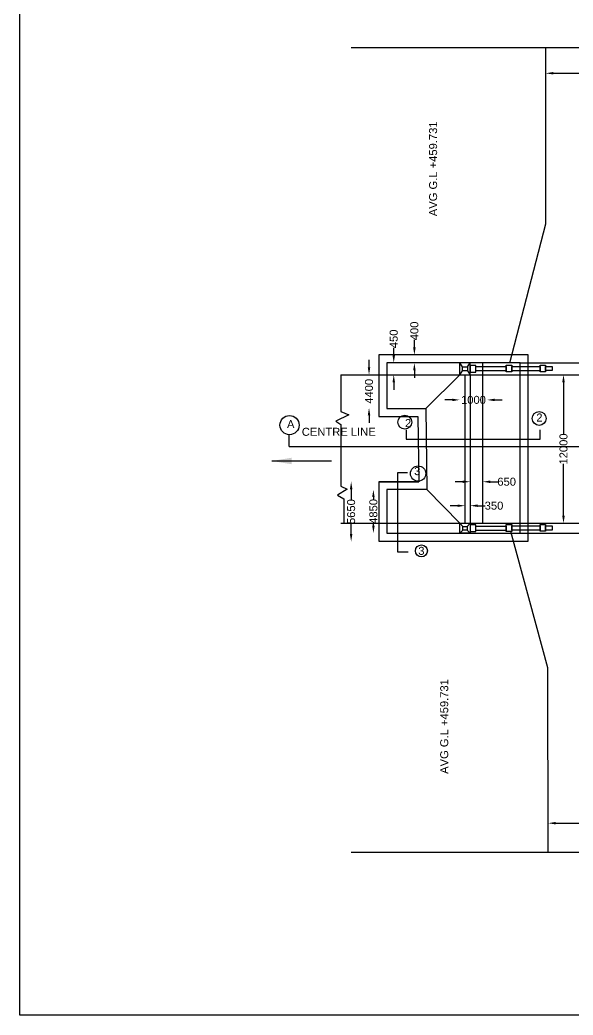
# Model space of a CAD drawing. Header units: millimetres. Extents: x 5124 to 2554707, y 2311 to 44369280.
# Drawn here: x 2437019 to 2464663, y 44291268 to 44341004 of the extents above; entities that cross this region are included whole.
import ezdxf

# ---------------------------------------------------------------- set-up
doc = ezdxf.new("R2010")
doc.units = ezdxf.units.MM
doc.header["$MEASUREMENT"] = 0
doc.layers.add('DRAWING', color=2, linetype='Continuous')
doc.layers.add('TEXT', color=7, linetype='Continuous')
doc.styles.get("Standard").update_dxf_attribs({"font": 'arial.ttf', "height": 400})
doc.dimstyles.get("Standard").update_dxf_attribs({"dimtxt": 400, "dimasz": 375, "dimexe": 0.18, "dimexo": 0.0625, "dimgap": 0.09, "dimtad": 0, "dimdec": 0, "dimzin": 0, "dimdsep": 46, "dimtxsty": 'Standard', "dimcen": 0.09, "dimse1": 1, "dimse2": 1, "dimadec": 0, "dimazin": 0, "dimtfac": 1, "dimtdec": 0, "dimtofl": 0, "dimtmove": 0, "dimatfit": 3, "dimfxl": 1, "dimtolj": 1, "dimtzin": 0, "dimarcsym": 0})

# ---------------------------------------------------------------- blocks, each defined once
blk = doc.blocks.new('*D79')
at = {"layer": 'Defpoints', "color": 0, "transparency": 16777216}
for p in [(2463298, 44338292), (2468437, 44338337), (2468437, 44338302)]:
    blk.add_point(p, dxfattribs=at)
at = {"layer": 'TEXT', "color": 0, "lineweight": -2, "transparency": 16777216}
for p, q in [((2463673, 44338337), (2465267, 44338337)), ((2468062, 44338337), (2466467, 44338337))]:
    blk.add_line(p, q, dxfattribs=at)
at = {"layer": 'TEXT', "color": 0, "transparency": 16777216}
for points in [[(2463673, 44338400), (2463673, 44338275), (2463298, 44338337)], [(2468062, 44338400), (2468062, 44338275), (2468437, 44338337)]]:
    blk.add_solid(points, dxfattribs=at)
at = {"layer": 'TEXT', "color": 0, "transparency": 16777216, "insert": (2465867, 44338337), "char_height": 400, "attachment_point": 5}
blk.add_mtext('\\A1;6585', dxfattribs=at)
blk = doc.blocks.new('*D83')
at = {"layer": 'Defpoints', "color": 0, "transparency": 16777216}
for p in [(2455700, 44323864), (2455700, 44323864), (2455700, 44323270)]:
    blk.add_point(p, dxfattribs=at)
at = {"layer": 'TEXT', "color": 0, "lineweight": -2, "transparency": 16777216}
for p, q in [((2455700, 44324239), (2455700, 44324614)), ((2455700, 44322895), (2455700, 44322520))]:
    blk.add_line(p, q, dxfattribs=at)
at = {"layer": 'TEXT', "color": 0, "transparency": 16777216}
for points in [[(2455638, 44324239), (2455763, 44324239), (2455700, 44323864)], [(2455638, 44322895), (2455763, 44322895), (2455700, 44323270)]]:
    blk.add_solid(points, dxfattribs=at)
at = {"layer": 'TEXT', "color": 0, "transparency": 16777216, "insert": (2455700, 44325064), "char_height": 400, "attachment_point": 5, "rotation": 90}
blk.add_mtext('\\A1;450', dxfattribs=at)
blk = doc.blocks.new('*D84')
at = {"layer": 'Defpoints', "color": 0, "transparency": 16777216}
for p in [(2456465, 44324262), (2456732, 44324262), (2456465, 44323864)]:
    blk.add_point(p, dxfattribs=at)
at = {"layer": 'TEXT', "color": 0, "lineweight": -2, "transparency": 16777216}
for p, q in [((2456732, 44324637), (2456732, 44325012)), ((2456732, 44323489), (2456732, 44323114))]:
    blk.add_line(p, q, dxfattribs=at)
at = {"layer": 'TEXT', "color": 0, "transparency": 16777216}
for points in [[(2456670, 44324637), (2456795, 44324637), (2456732, 44324262)], [(2456670, 44323489), (2456795, 44323489), (2456732, 44323864)]]:
    blk.add_solid(points, dxfattribs=at)
at = {"layer": 'TEXT', "color": 0, "transparency": 16777216, "insert": (2456732, 44325461), "char_height": 400, "attachment_point": 5, "rotation": 90}
blk.add_mtext('\\A1;400', dxfattribs=at)
blk = doc.blocks.new('*D85')
at = {"layer": 'Defpoints', "color": 0, "transparency": 16777216}
for p in [(2454465, 44323270), (2455348, 44323270), (2455348, 44321616)]:
    blk.add_point(p, dxfattribs=at)
at = {"layer": 'TEXT', "color": 0, "lineweight": -2, "transparency": 16777216}
for p, q in [((2454465, 44323645), (2454465, 44324020)), ((2454465, 44321241), (2454465, 44320866))]:
    blk.add_line(p, q, dxfattribs=at)
at = {"layer": 'TEXT', "color": 0, "transparency": 16777216}
for points in [[(2454403, 44323645), (2454528, 44323645), (2454465, 44323270)], [(2454403, 44321241), (2454528, 44321241), (2454465, 44321616)]]:
    blk.add_solid(points, dxfattribs=at)
at = {"layer": 'TEXT', "color": 0, "transparency": 16777216, "insert": (2454465, 44322443), "char_height": 400, "attachment_point": 5, "rotation": 90}
blk.add_mtext('\\A1;4400', dxfattribs=at)
blk = doc.blocks.new('*D86')
at = {"layer": 'Defpoints', "color": 0, "transparency": 16777216}
for p in [(2458996, 44322092), (2460373, 44322092), (2460373, 44322013)]:
    blk.add_point(p, dxfattribs=at)
at = {"layer": 'TEXT', "color": 0, "lineweight": -2, "transparency": 16777216}
for p, q in [((2458621, 44322013), (2458246, 44322013)), ((2460748, 44322013), (2461123, 44322013))]:
    blk.add_line(p, q, dxfattribs=at)
at = {"layer": 'TEXT', "color": 0, "transparency": 16777216}
for points in [[(2458621, 44322075), (2458621, 44321950), (2458996, 44322013)], [(2460748, 44322075), (2460748, 44321950), (2460373, 44322013)]]:
    blk.add_solid(points, dxfattribs=at)
at = {"layer": 'TEXT', "color": 0, "transparency": 16777216, "insert": (2459685, 44322013), "char_height": 400, "attachment_point": 5}
blk.add_mtext('\\A1;1000', dxfattribs=at)
blk = doc.blocks.new('*D87')
at = {"layer": 'Defpoints', "color": 0, "transparency": 16777216}
for p in [(2464248, 44323270), (2464184, 44315850), (2464420, 44315850)]:
    blk.add_point(p, dxfattribs=at)
at = {"layer": 'TEXT', "color": 0, "lineweight": -2, "transparency": 16777216}
for p, q in [((2464184, 44322895), (2464184, 44320293)), ((2464184, 44316225), (2464184, 44318826))]:
    blk.add_line(p, q, dxfattribs=at)
at = {"layer": 'TEXT', "color": 0, "transparency": 16777216}
for points in [[(2464121, 44322895), (2464246, 44322895), (2464184, 44323270)], [(2464121, 44316225), (2464246, 44316225), (2464184, 44315850)]]:
    blk.add_solid(points, dxfattribs=at)
at = {"layer": 'TEXT', "color": 0, "transparency": 16777216, "insert": (2464184, 44319560), "char_height": 400, "attachment_point": 5, "rotation": 90}
blk.add_mtext('\\A1;12000', dxfattribs=at)
blk = doc.blocks.new('*D94')
at = {"layer": 'Defpoints', "color": 0, "transparency": 16777216}
for p in [(2459519, 44317872), (2460151, 44317922), (2460151, 44317872)]:
    blk.add_point(p, dxfattribs=at)
at = {"layer": 'TEXT', "color": 0, "lineweight": -2, "transparency": 16777216}
for p, q in [((2459144, 44317922), (2458769, 44317922)), ((2460526, 44317922), (2460901, 44317922))]:
    blk.add_line(p, q, dxfattribs=at)
at = {"layer": 'TEXT', "color": 0, "transparency": 16777216}
for points in [[(2459144, 44317984), (2459144, 44317859), (2459519, 44317922)], [(2460526, 44317984), (2460526, 44317859), (2460151, 44317922)]]:
    blk.add_solid(points, dxfattribs=at)
at = {"layer": 'TEXT', "color": 0, "transparency": 16777216, "insert": (2461343, 44317922), "char_height": 400, "attachment_point": 5}
blk.add_mtext('\\A1;650', dxfattribs=at)
blk = doc.blocks.new('*D95')
at = {"layer": 'Defpoints', "color": 0, "transparency": 16777216}
for p in [(2459262, 44316726), (2459519, 44316726), (2459519, 44316726)]:
    blk.add_point(p, dxfattribs=at)
at = {"layer": 'TEXT', "color": 0, "lineweight": -2, "transparency": 16777216}
for p, q in [((2458887, 44316726), (2458512, 44316726)), ((2459894, 44316726), (2460269, 44316726))]:
    blk.add_line(p, q, dxfattribs=at)
at = {"layer": 'TEXT', "color": 0, "transparency": 16777216}
for points in [[(2458887, 44316788), (2458887, 44316663), (2459262, 44316726)], [(2459894, 44316788), (2459894, 44316663), (2459519, 44316726)]]:
    blk.add_solid(points, dxfattribs=at)
at = {"layer": 'TEXT', "color": 0, "transparency": 16777216, "insert": (2460711, 44316726), "char_height": 400, "attachment_point": 5}
blk.add_mtext('\\A1;350', dxfattribs=at)
blk = doc.blocks.new('*D96')
at = {"layer": 'Defpoints', "color": 0, "transparency": 16777216}
for p in [(2454951, 44317926), (2453572, 44314935), (2454951, 44314935)]:
    blk.add_point(p, dxfattribs=at)
at = {"layer": 'TEXT', "color": 0, "lineweight": -2, "transparency": 16777216}
for p, q in [((2453572, 44317551), (2453572, 44317027)), ((2453572, 44315310), (2453572, 44315834))]:
    blk.add_line(p, q, dxfattribs=at)
at = {"layer": 'TEXT', "color": 0, "transparency": 16777216}
for points in [[(2453510, 44317551), (2453635, 44317551), (2453572, 44317926)], [(2453510, 44315310), (2453635, 44315310), (2453572, 44314935)]]:
    blk.add_solid(points, dxfattribs=at)
at = {"layer": 'TEXT', "color": 0, "transparency": 16777216, "insert": (2453572, 44316431), "char_height": 400, "attachment_point": 5, "rotation": 90}
blk.add_mtext('\\A1;5650', dxfattribs=at)
blk = doc.blocks.new('*D97')
at = {"layer": 'Defpoints', "color": 0, "transparency": 16777216}
for p in [(2455348, 44317528), (2454684, 44315351), (2455348, 44315351)]:
    blk.add_point(p, dxfattribs=at)
at = {"layer": 'TEXT', "color": 0, "lineweight": -2, "transparency": 16777216}
for p, q in [((2454684, 44317153), (2454684, 44317044)), ((2454684, 44315726), (2454684, 44315835))]:
    blk.add_line(p, q, dxfattribs=at)
at = {"layer": 'TEXT', "color": 0, "transparency": 16777216}
for points in [[(2454622, 44317153), (2454747, 44317153), (2454684, 44317528)], [(2454622, 44315726), (2454747, 44315726), (2454684, 44315351)]]:
    blk.add_solid(points, dxfattribs=at)
at = {"layer": 'TEXT', "color": 0, "transparency": 16777216, "insert": (2454684, 44316439), "char_height": 400, "attachment_point": 5, "rotation": 90}
blk.add_mtext('\\A1;4850', dxfattribs=at)
blk = doc.blocks.new('*D112')
at = {"layer": 'Defpoints', "color": 0, "transparency": 16777216}
for p in [(2468513, 44300859), (2468513, 44300859), (2463416, 44300603)]:
    blk.add_point(p, dxfattribs=at)
at = {"layer": 'TEXT', "color": 0, "lineweight": -2, "transparency": 16777216}
for p, q in [((2463791, 44300859), (2465364, 44300859)), ((2468138, 44300859), (2466564, 44300859))]:
    blk.add_line(p, q, dxfattribs=at)
at = {"layer": 'TEXT', "color": 0, "transparency": 16777216}
for points in [[(2463791, 44300921), (2463791, 44300796), (2463416, 44300859)], [(2468138, 44300921), (2468138, 44300796), (2468513, 44300859)]]:
    blk.add_solid(points, dxfattribs=at)
at = {"layer": 'TEXT', "color": 0, "transparency": 16777216, "insert": (2465964, 44300859), "char_height": 400, "attachment_point": 5}
blk.add_mtext('\\A1;6585', dxfattribs=at)

msp = doc.modelspace()

# ---------------------------------------------------------------- linework, layer by layer
at = {"layer": 'DRAWING', "color": 0}
for points in [[(2453576.4, 44339628.4), (2473853.2, 44339628.4)], [(2461495.6, 44323864.4), (2463297.7, 44330808.9), (2463297.7, 44339628.4)], [(2454950.5, 44317925.6), (2454950.5, 44314953.2), (2462410.7, 44314953.2), (2462410.7, 44324262.1), (2454950.5, 44324262.1), (2454950.5, 44321615.8), (2454950.5, 44321187.8), (2456905.6, 44321187.8), (2456948.8, 44317925.6), (2454950.5, 44317925.6), (2456948.8, 44317925.6)], [(2459004.5, 44323269.5), (2459004.5, 44323864.4)], [(2459140.8, 44323672.7), (2459004.5, 44323864.4)], [(2459383, 44323672.7), (2459519.5, 44323864.4)], [(2459519.5, 44323269.5), (2459519.5, 44323864.4)], [(2460150.6, 44315849.7), (2460150.6, 44323864.4)], [(2462013, 44323864.4), (2489140.6, 44323864.4)], [(2453060.6, 44323269.5), (2453060.6, 44321433.1), (2453461.1, 44321275.3), (2452803.5, 44320946.8), (2453060.6, 44320785.7), (2453060.6, 44319297.8)], [(2453060.6, 44323269.5), (2497791.5, 44323269.5)], [(2457298.1, 44321585.4), (2459004.5, 44323269.5)], [(2459004.5, 44323269.5), (2459140.8, 44323472.6)], [(2459262, 44315849.7), (2459262, 44323269.5)], [(2459383, 44323472.6), (2459519.5, 44323269.5)], [(2459519.5, 44323269.5), (2459519.5, 44315849.7)], [(2450470.6, 44319691.5), (2500323.1, 44319691.5), (2500323.1, 44320522.3)], [(2450470.6, 44319691.5), (2450470.6, 44320244.3)], [(2456321.3, 44320512.2), (2456321.3, 44320048.4), (2463019.5, 44320048.4), (2463019.5, 44320525.5)], [(2453060.6, 44319297.8), (2453060.6, 44317703.5), (2453369.4, 44317548.9), (2452884.6, 44317255.2), (2453204.3, 44317074.9), (2453204.3, 44315849.7)], [(2456390.6, 44318370), (2455896, 44318370), (2455896, 44314427.6), (2456415.9, 44314427.6)], [(2457351.7, 44317527.9), (2459004.5, 44315849.7)], [(2453060.6, 44315849.7), (2497935.2, 44315849.7)], [(2459004.5, 44315849.7), (2459161.3, 44315684.7)], [(2459519.5, 44315849.7), (2459367.8, 44315684.7)], [(2459161.3, 44315495.8), (2459004.5, 44315350.9)], [(2459367.8, 44315495.8), (2459519.5, 44315350.9)], [(2463417.6, 44299410.1), (2463406.2, 44308617.6), (2461551.7, 44315442.3)], [(2462013, 44315350.9), (2489140.6, 44315350.9)], [(2453576.4, 44299410.1), (2473851.9, 44299410.1)]]:
    msp.add_lwpolyline(points, dxfattribs=at)
for points in [[(2455348.2, 44317527.9), (2455348.2, 44315350.9), (2462013, 44315350.9), (2462013, 44323864.4), (2455348.2, 44323864.4), (2455348.2, 44321615.8), (2455348.2, 44321585.4), (2457298.1, 44321585.4), (2457351.7, 44317527.9)], [(2459140.8, 44323672.7), (2459383, 44323672.7), (2459383, 44323472.6), (2459140.8, 44323472.6)], [(2459801.9, 44323730.1), (2459519.5, 44323730.1), (2459519.5, 44323403.8), (2459801.9, 44323403.8)], [(2459801.9, 44323674.7), (2461312.4, 44323674.7), (2461312.4, 44323459.2), (2459801.9, 44323459.2)], [(2461312.4, 44323751.5), (2461602, 44323751.5), (2461602, 44323409), (2461312.4, 44323409)], [(2461602, 44323683.6), (2463009.7, 44323683.6), (2463009.7, 44323471), (2461602, 44323471)], [(2463009.7, 44323757.4), (2463282.6, 44323757.4), (2463282.6, 44323411.9), (2463009.7, 44323411.9)], [(2463282.6, 44323683.6), (2463610.7, 44323683.6), (2463610.7, 44323476.9), (2463282.6, 44323476.9)], [(2459004.5, 44315849.7), (2459519.5, 44315849.7), (2459519.5, 44315350.9), (2459004.5, 44315350.9)], [(2459161.3, 44315684.7), (2459367.8, 44315684.7), (2459367.8, 44315495.8), (2459161.3, 44315495.8)], [(2459801.9, 44315763.5), (2459519.5, 44315763.5), (2459519.5, 44315437.1), (2459801.9, 44315437.1)], [(2459801.9, 44315708.1), (2461312.4, 44315708.1), (2461312.4, 44315492.5), (2459801.9, 44315492.5)], [(2461312.4, 44315784.8), (2461602, 44315784.8), (2461602, 44315442.3), (2461312.4, 44315442.3)], [(2461602, 44315716.9), (2463009.7, 44315716.9), (2463009.7, 44315504.3), (2461602, 44315504.3)], [(2463009.7, 44315790.7), (2463282.6, 44315790.7), (2463282.6, 44315445.2), (2463009.7, 44315445.2)], [(2463282.6, 44315716.9), (2463610.7, 44315716.9), (2463610.7, 44315510.2), (2463282.6, 44315510.2)]]:
    msp.add_lwpolyline(points, close=True, dxfattribs=at)
at = {"layer": 'TEXT', "color": 0}
msp.add_lwpolyline([(2437018.5, 44369280), (2554648.5, 44369280), (2554648.5, 44291267.9), (2437018.5, 44291267.9)], close=True, dxfattribs=at)
for centre, radius in [((2450492.5, 44320754.6), 480.2), ((2456251.5, 44320901.6), 345), ((2462968.6, 44321086.1), 344.8), ((2456916.6, 44318330), 381.8), ((2457081.6, 44314466.4), 300.9)]:
    msp.add_circle(centre, radius, dxfattribs=at)

# ---------------------------------------------------------------- texts
for p in [(2457866.5, 44331193.4), (2458423.6, 44303323.1)]:
    msp.add_text('AVG G.L +459.731 ', height=400, rotation=90, dxfattribs=at).set_placement(p)
for s, p in [('2', (2462825.3, 44320933.1)), ('A', (2450366.5, 44320602.6)), ('CENTRE LINE ', (2451105.5, 44320219.2)), ('2', (2456262.9, 44320655.6)), ('3', (2456719.4, 44318254.5)), ('3', (2456927.8, 44314268.6))]:
    msp.add_text(s, height=400, dxfattribs=at).set_placement(p)

# ---------------------------------------------------------------- dimensions: what is measured, and where the dimension line sits
for base, p1, p2, text, picture, middle in [((2468436.5, 44338337), (2463297.7, 44338292), (2468436.5, 44338301.9), '6585', '*D79', (2465867.1, 44338337)), ((2460372.5, 44322013), (2458996.5, 44322092), (2460372.5, 44322092), '1000', '*D86', (2459684.5, 44322013)), ((2460150.6, 44317921.8), (2459519.5, 44317872.3), (2460150.6, 44317872.3), '650', '*D94', (2461343, 44317921.8)), ((2459519.5, 44316725.8), (2459262, 44316725.8), (2459519.5, 44316725.8), '350', '*D95', (2460710.6, 44316725.8)), ((2468512.8, 44300858.6), (2463416.1, 44300602.7), (2468512.8, 44300858.6), '6585', '*D112', (2465964.4, 44300858.6))]:
    dim = msp.add_linear_dim(base=base, p1=p1, p2=p2, text=text, dimstyle='Standard', dxfattribs=at)
    dim.commit()
    dim.dimension.update_dxf_attribs({"geometry": picture, "text_midpoint": middle})
for base, p1, p2, text, picture, middle in [((2456732.1, 44324262.1), (2456464.6, 44323864.4), (2456464.6, 44324262.1), '400', '*D84', (2456732.1, 44325461.4)), ((2455700.3, 44323864.4), (2455700.3, 44323269.5), (2455700.3, 44323864.4), '450', '*D83', (2455700.3, 44325063.8)), ((2454465.5, 44323269.5), (2455348.2, 44321615.8), (2455348.2, 44323269.5), '4400', '*D85', (2454465.5, 44322442.7)), ((2464184, 44315849.7), (2464247.7, 44323269.5), (2464420.3, 44315849.7), '12000', '*D87', (2464184, 44319559.6)), ((2453572.3, 44314935.5), (2454950.5, 44317925.6), (2454950.5, 44314935.5), '5650', '*D96', (2453572.3, 44316430.5)), ((2454684.1, 44315350.9), (2455348.2, 44317527.9), (2455348.2, 44315350.9), '4850', '*D97', (2454684.1, 44316439.4))]:
    dim = msp.add_linear_dim(base=base, p1=p1, p2=p2, angle=90, text=text, dimstyle='Standard', dxfattribs=at)
    dim.commit()
    dim.dimension.update_dxf_attribs({"geometry": picture, "text_midpoint": middle})

# ---------------------------------------------------------------- leaders
msp.add_leader([(2449606.9, 44318960.8), (2452598, 44318960.8)], dimstyle='Standard', override={"dimasz": 1000, "dimgap": 0.09, "dimtad": 0}, dxfattribs=at)

doc.saveas('drawing.dxf')
